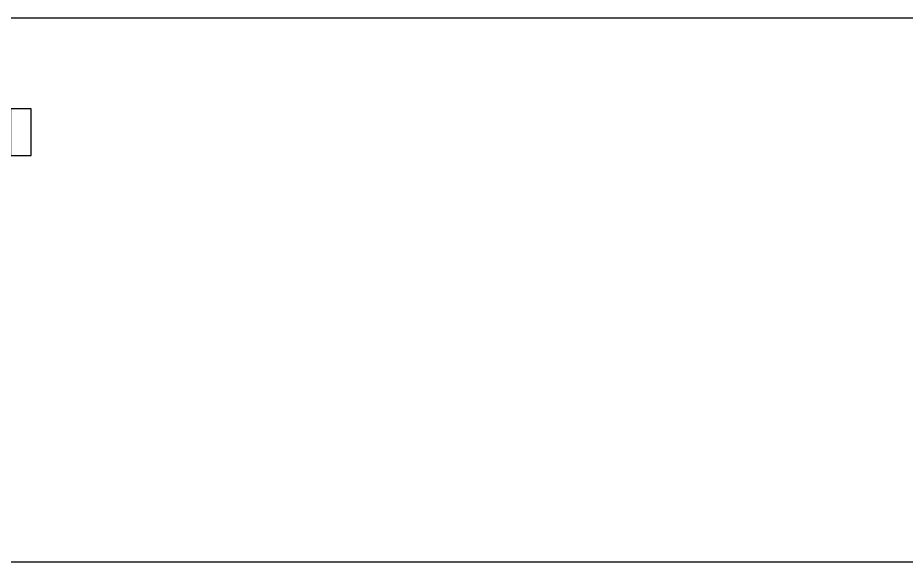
# Model space of a CAD drawing. Header units: inches. Extents: x -55 to 844, y -103 to 167.
# Drawn here: x 790.41 to 810.54, y 22.7 to 35.04 of the extents above; entities that cross this region are included whole.
import ezdxf

# ---------------------------------------------------------------- set-up
doc = ezdxf.new("R2010")
doc.units = ezdxf.units.IN
doc.header["$MEASUREMENT"] = 0
doc.layers.add('ARREDI', color=185, linetype='Continuous')

# ---------------------------------------------------------------- blocks, each defined once
blk = doc.blocks.new('kjghgfsd')
at = {"layer": 'ARREDI'}
for p, q in [((792.189, 32.754), (792.189, 32.525)), ((792.219, 32.772), (792.207, 32.772)), ((792.219, 32.78), (792.219, 32.772)), ((792.237, 32.525), (792.237, 32.75)), ((792.525, 32.525), (792.525, 32.75)), ((792.542, 32.78), (792.542, 32.772)), ((792.542, 32.772), (792.554, 32.772)), ((792.572, 32.754), (792.572, 32.525)), ((792.207, 32.507), (792.219, 32.507)), ((792.219, 32.507), (792.219, 32.496)), ((792.266, 32.449), (792.495, 32.449)), ((792.542, 32.496), (792.542, 32.507)), ((792.554, 32.507), (792.542, 32.507)), ((791.851, 32.39), (791.851, 31.919)), ((792.91, 32.39), (791.851, 32.39)), ((792.91, 31.919), (792.91, 32.39)), ((791.851, 31.919), (792.91, 31.919))]:
    blk.add_line(p, q, dxfattribs=at)
for centre, radius, start, end in [((792.381, 32.371), 0.459, 72.0798, 107.9202), ((792.207, 32.754), 0.0176, 90, 180), ((792.248, 32.78), 0.0294, 107.9202, 180), ((792.237, 32.767), 0.0176, 180, 287.578), ((792.381, 32.313), 0.459, 72.422, 107.578), ((792.525, 32.767), 0.0176, 252.422, 0), ((792.513, 32.78), 0.0294, 360, 72.0798), ((792.554, 32.754), 0.0176, 0, 90), ((792.207, 32.525), 0.0176, 180, 270), ((792.219, 32.525), 0.0176, 270, 0), ((792.266, 32.496), 0.047, 180, 270), ((792.495, 32.496), 0.047, 270, 0), ((792.542, 32.525), 0.0176, 180, 270), ((792.554, 32.525), 0.0176, 270, 0)]:
    blk.add_arc(centre, radius, start, end, dxfattribs=at)

msp = doc.modelspace()

# ---------------------------------------------------------------- linework, layer by layer
for p, q in [((778.967, 35.041), (836.617, 35.041)), ((844.117, 22.701), (769.117, 22.701))]:
    msp.add_line(p, q)

# ---------------------------------------------------------------- block references
at = {"rotation": 90}
msp.add_blockref('kjghgfsd', (822.633, -759.932), dxfattribs=at)

doc.saveas('drawing.dxf')
